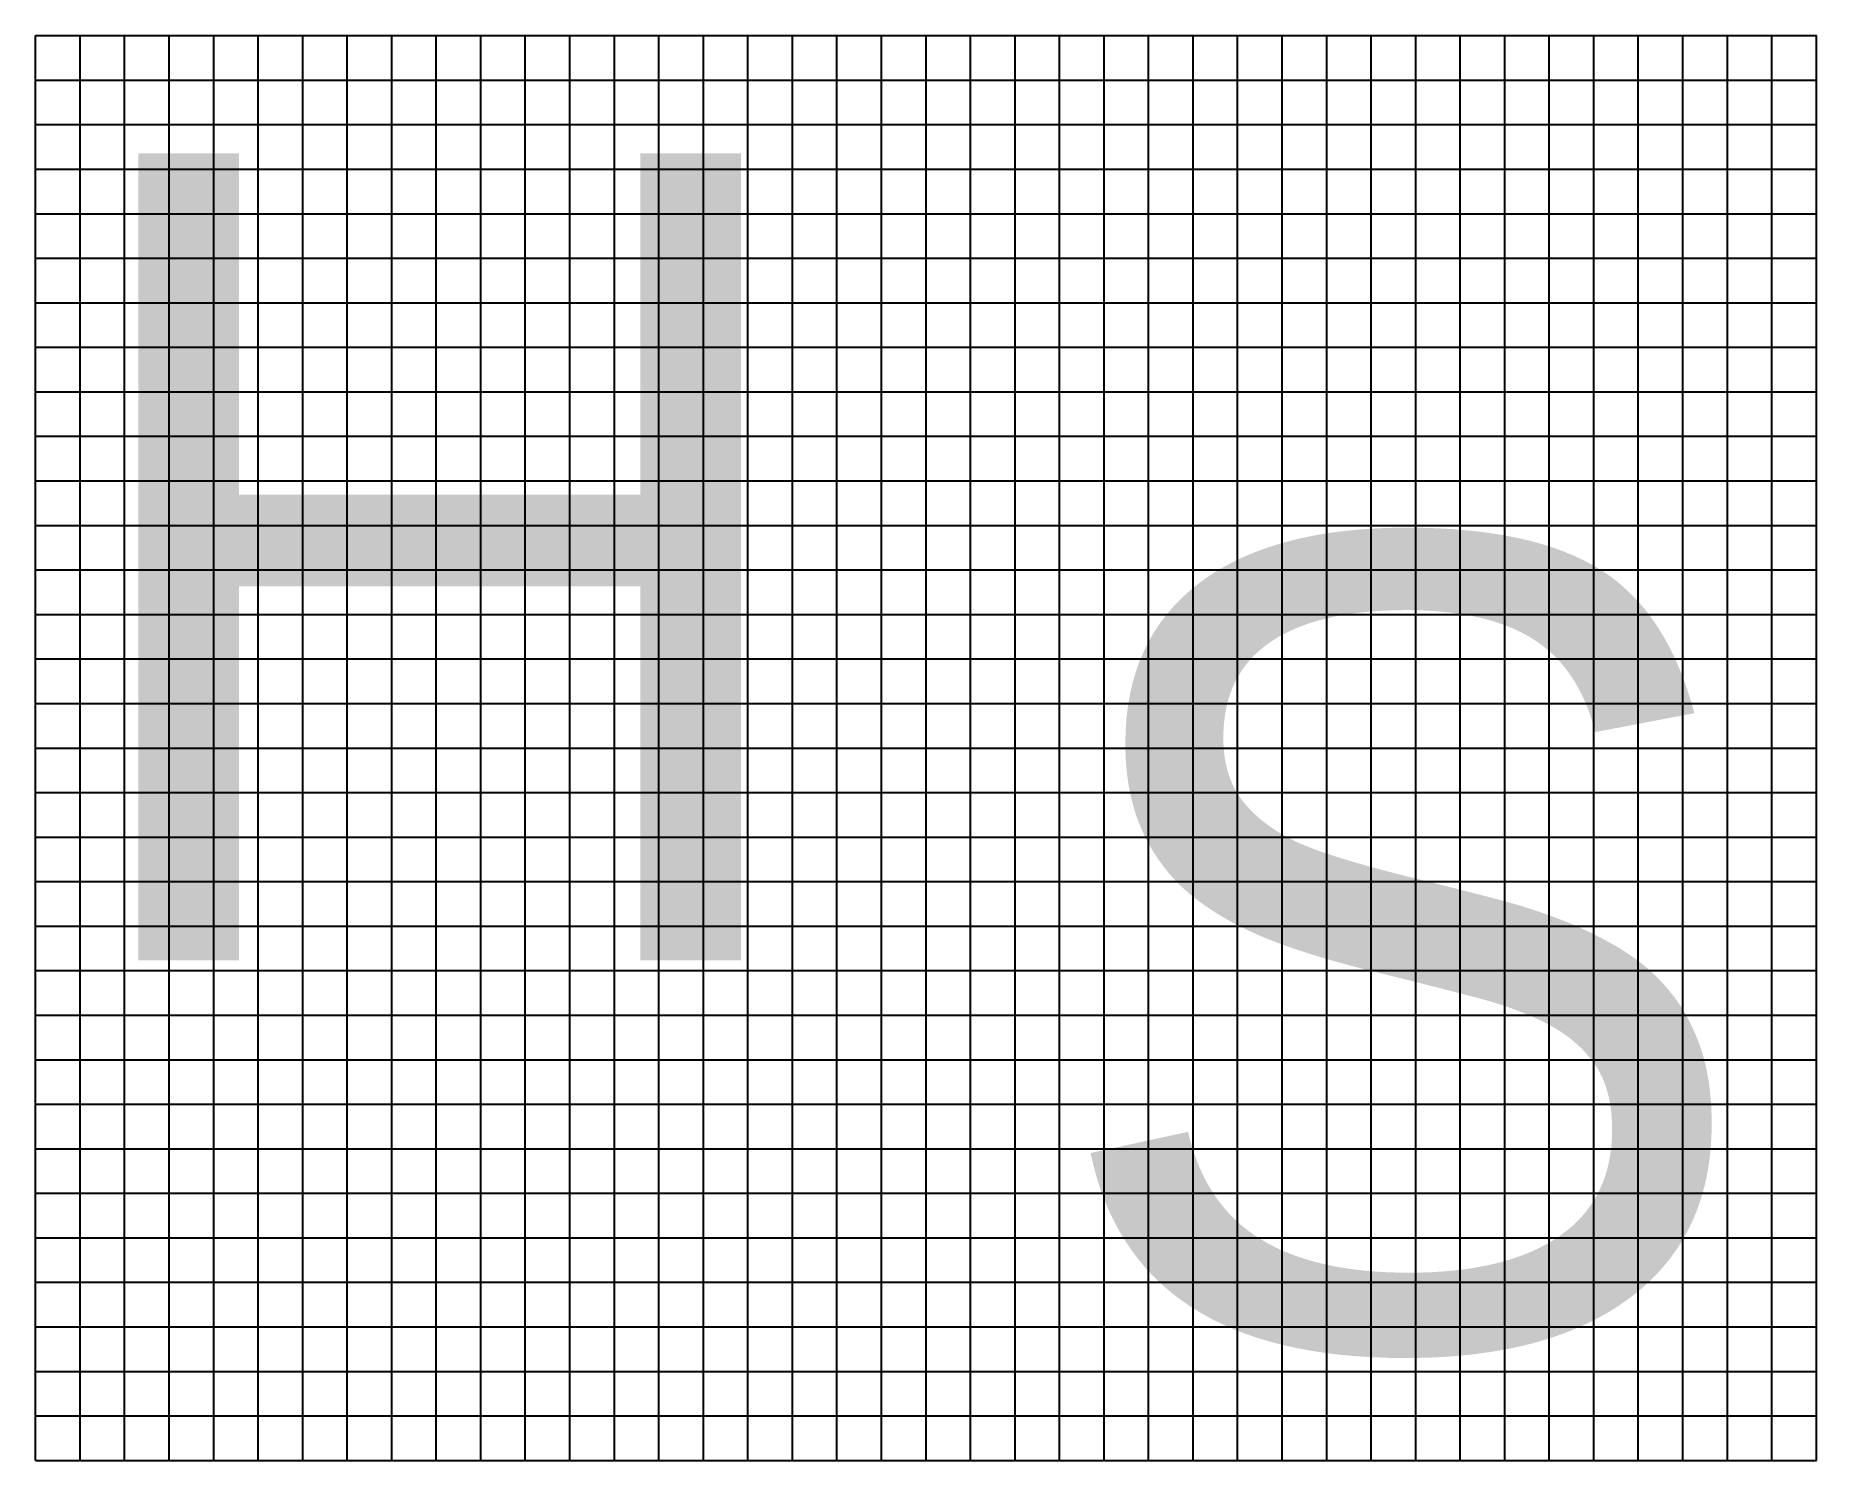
# Model space of a CAD drawing. Extents: x 0 to 40, y 0 to 32.
import ezdxf

# ---------------------------------------------------------------- set-up
doc = ezdxf.new("R2010")
doc.units = 0
doc.layers.get('0').update_dxf_attribs({"linetype": 'CONTINUOUS'})

msp = doc.modelspace()

# ---------------------------------------------------------------- linework, layer by layer
at = {"color": 0}
for p, q in [((0, 0), (0, 32)), ((0, 32), (40, 32)), ((1, 0), (1, 32)), ((2, 0), (2, 32)), ((3, 0), (3, 32)), ((4, 0), (4, 32)), ((5, 0), (5, 32)), ((6, 0), (6, 32)), ((7, 0), (7, 32)), ((8, 0), (8, 32)), ((9, 0), (9, 32)), ((10, 0), (10, 32)), ((11, 0), (11, 32)), ((12, 0), (12, 32)), ((13, 0), (13, 32)), ((14, 0), (14, 32)), ((15, 0), (15, 32)), ((16, 0), (16, 32)), ((17, 0), (17, 32)), ((18, 0), (18, 32)), ((19, 0), (19, 32)), ((20, 0), (20, 32)), ((21, 0), (21, 32)), ((22, 0), (22, 32)), ((23, 0), (23, 32)), ((24, 0), (24, 32)), ((25, 0), (25, 32)), ((26, 0), (26, 32)), ((27, 0), (27, 32)), ((28, 0), (28, 32)), ((29, 0), (29, 32)), ((30, 0), (30, 32)), ((31, 0), (31, 32)), ((32, 0), (32, 32)), ((33, 0), (33, 32)), ((34, 0), (34, 32)), ((35, 0), (35, 32)), ((36, 0), (36, 32)), ((37, 0), (37, 32)), ((38, 0), (38, 32)), ((39, 0), (39, 32)), ((40, 0), (40, 32)), ((0, 31), (40, 31)), ((0, 30), (40, 30)), ((0, 29), (40, 29)), ((0, 28), (40, 28)), ((0, 27), (40, 27)), ((0, 26), (40, 26)), ((0, 25), (40, 25)), ((0, 24), (40, 24)), ((0, 23), (40, 23)), ((0, 22), (40, 22)), ((0, 21), (40, 21)), ((0, 20), (40, 20)), ((0, 19), (40, 19)), ((0, 18), (40, 18)), ((0, 17), (40, 17)), ((0, 16), (40, 16)), ((0, 15), (40, 15)), ((0, 14), (40, 14)), ((0, 13), (40, 13)), ((0, 12), (40, 12)), ((0, 11), (40, 11)), ((0, 10), (40, 10)), ((0, 9), (40, 9)), ((0, 8), (40, 8)), ((0, 7), (40, 7)), ((0, 6), (40, 6)), ((0, 5), (40, 5)), ((0, 4), (40, 4)), ((0, 3), (40, 3)), ((0, 2), (40, 2)), ((0, 1), (40, 1)), ((0, 0), (40, 0))]:
    msp.add_line(p, q, dxfattribs=at)

# ---------------------------------------------------------------- texts
for s, p in [('H', (0.32, 11.23)), ('S', (22.596, 2.556))]:
    msp.add_text(s, height=18.123, dxfattribs=at).set_placement(p)

doc.saveas('drawing.dxf')
